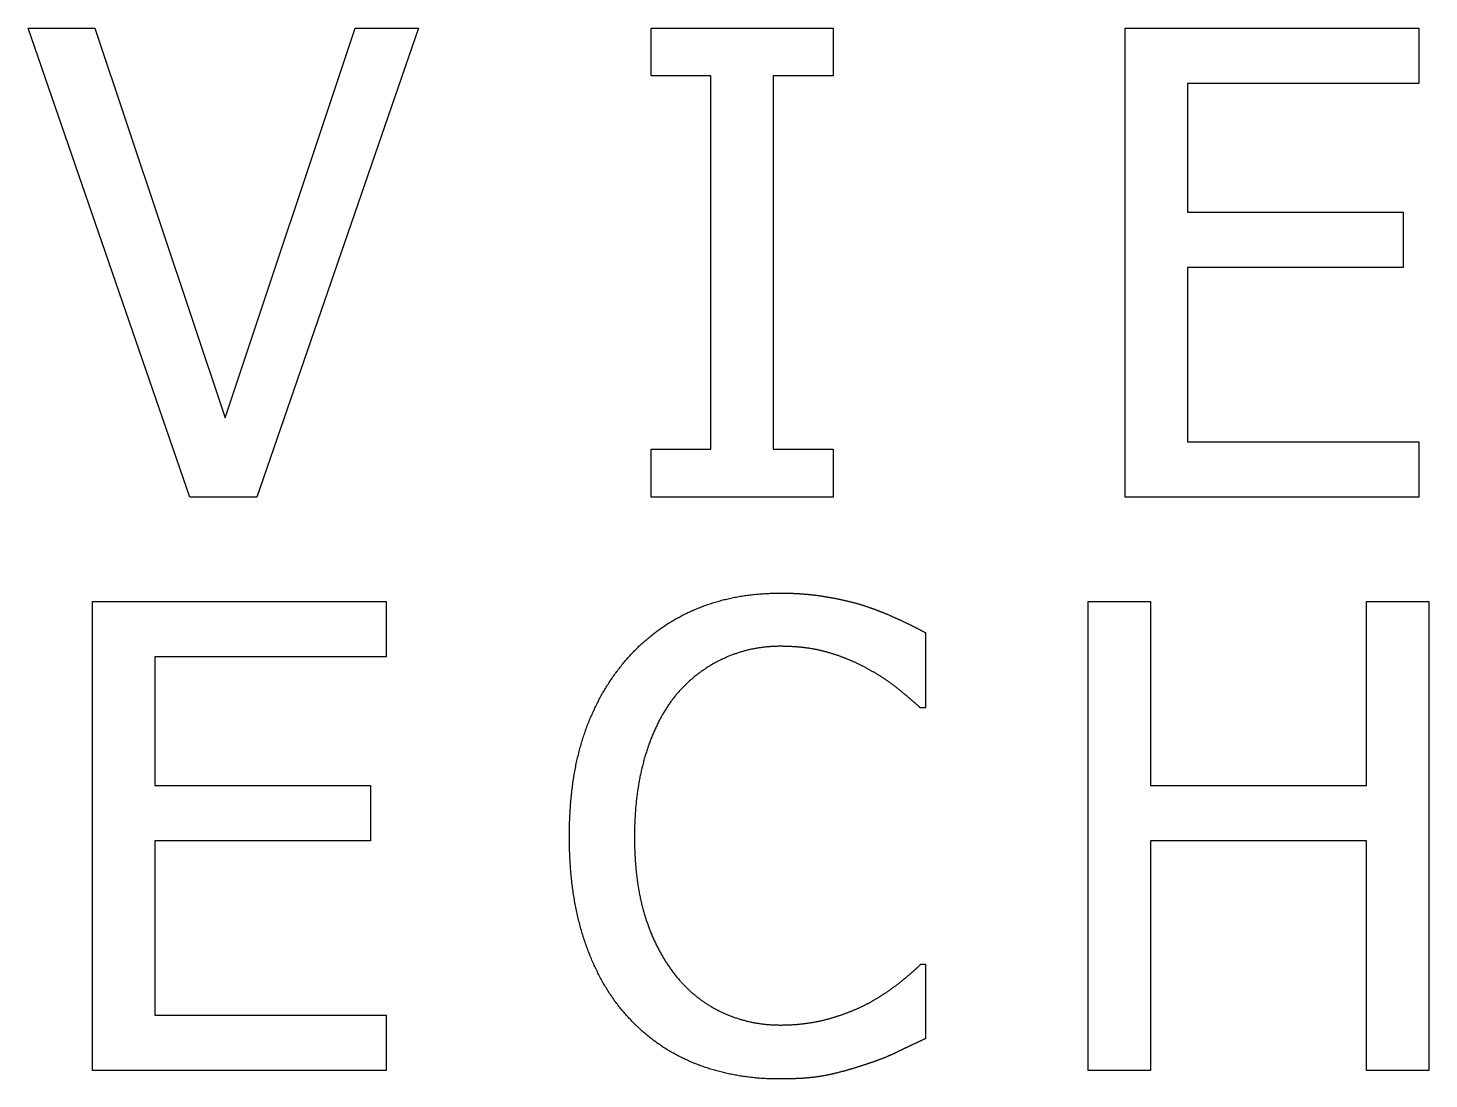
# Model space of a CAD drawing. Extents: x 63 to 563, y 268 to 768.
# Drawn here: x 333.1 to 422.7, y 447.4 to 514.6 of the extents above; entities that cross this region are included whole.
import ezdxf

# ---------------------------------------------------------------- set-up
doc = ezdxf.new("R2010")
doc.units = 0
doc.header["$LTSCALE"] = 2
doc.header["$MEASUREMENT"] = 0
doc.layers.get('0').update_dxf_attribs({"linetype": 'CONTINUOUS'})

msp = doc.modelspace()

# ---------------------------------------------------------------- linework, layer by layer
at = {"color": 1}
for points in [[(333.143, 514.586), (337.421, 514.586), (345.736, 489.667), (354.05, 514.586), (358.11, 514.586), (347.778, 484.586), (343.475, 484.586)], [(372.974, 487.649), (376.791, 487.649), (376.791, 511.522), (372.974, 511.522), (372.974, 514.586), (384.595, 514.586), (384.595, 511.522), (380.778, 511.522), (380.778, 487.649), (384.595, 487.649), (384.595, 484.586), (372.974, 484.586)], [(422.032, 484.586), (403.263, 484.586), (403.263, 514.586), (422.032, 514.586), (422.032, 511.036), (407.25, 511.036), (407.25, 502.819), (421.035, 502.819), (421.035, 499.269), (407.25, 499.269), (407.25, 488.135), (422.032, 488.135)], [(390.135, 471.158), (390.118, 471.173), (390.1, 471.189), (390.083, 471.205), (390.065, 471.221), (390.047, 471.237), (390.029, 471.253), (390.011, 471.269), (389.992, 471.286), (389.974, 471.302), (389.955, 471.319), (389.936, 471.335), (389.917, 471.352), (389.898, 471.369), (389.879, 471.386), (389.86, 471.403), (389.84, 471.42), (389.82, 471.437), (389.801, 471.454), (389.781, 471.472), (389.761, 471.489), (389.74, 471.507), (389.72, 471.524), (389.699, 471.542), (389.679, 471.56), (389.658, 471.578), (389.637, 471.596), (389.616, 471.614), (389.595, 471.633), (389.573, 471.651), (389.552, 471.669), (389.53, 471.688), (389.508, 471.706), (389.486, 471.725), (389.464, 471.744), (389.442, 471.763), (389.419, 471.782), (389.397, 471.801), (389.374, 471.82), (389.351, 471.84), (389.328, 471.859), (389.305, 471.879), (389.282, 471.898), (389.258, 471.918), (389.235, 471.938), (389.211, 471.958), (389.187, 471.978), (389.163, 471.998), (389.139, 472.018), (389.115, 472.038), (389.09, 472.059), (389.066, 472.079), (389.041, 472.1), (389.016, 472.12), (388.991, 472.141), (388.966, 472.162), (388.941, 472.183), (388.915, 472.204), (388.89, 472.225), (388.864, 472.246), (388.838, 472.268), (388.812, 472.289), (388.786, 472.31), (388.759, 472.332), (388.733, 472.353), (388.706, 472.375), (388.679, 472.396), (388.652, 472.417), (388.625, 472.439), (388.597, 472.46), (388.569, 472.481), (388.542, 472.503), (388.514, 472.524), (388.485, 472.545), (388.457, 472.567), (388.428, 472.588), (388.4, 472.609), (388.371, 472.63), (388.342, 472.652), (388.312, 472.673), (388.283, 472.694), (388.253, 472.715), (388.223, 472.737), (388.193, 472.758), (388.163, 472.779), (388.133, 472.8), (388.102, 472.821), (388.071, 472.842), (388.041, 472.863), (388.009, 472.884), (387.978, 472.906), (387.947, 472.927), (387.915, 472.948), (387.883, 472.969), (387.851, 472.99), (387.819, 473.011), (387.787, 473.032), (387.754, 473.053), (387.721, 473.074), (387.689, 473.095), (387.655, 473.116), (387.622, 473.137), (387.589, 473.158), (387.555, 473.179), (387.521, 473.2), (387.487, 473.22), (387.453, 473.241), (387.419, 473.262), (387.384, 473.283), (387.35, 473.304), (387.315, 473.325), (387.28, 473.346), (387.244, 473.367), (387.209, 473.387), (387.173, 473.408), (387.137, 473.429), (387.101, 473.45), (387.065, 473.47), (387.029, 473.491), (386.992, 473.512), (386.956, 473.533), (386.919, 473.553), (386.882, 473.574), (386.844, 473.595), (386.807, 473.615), (386.771, 473.635), (386.735, 473.655), (386.699, 473.675), (386.662, 473.694), (386.626, 473.714), (386.589, 473.733), (386.553, 473.752), (386.516, 473.771), (386.479, 473.79), (386.442, 473.809), (386.405, 473.828), (386.368, 473.846), (386.331, 473.865), (386.293, 473.883), (386.256, 473.901), (386.218, 473.919), (386.18, 473.937), (386.143, 473.955), (386.105, 473.973), (386.067, 473.991), (386.029, 474.008), (385.991, 474.026), (385.952, 474.043), (385.914, 474.06), (385.875, 474.077), (385.837, 474.094), (385.798, 474.111), (385.759, 474.128), (385.72, 474.145), (385.681, 474.161), (385.642, 474.178), (385.603, 474.194), (385.564, 474.21), (385.524, 474.226), (385.485, 474.242), (385.445, 474.258), (385.405, 474.274), (385.366, 474.289), (385.326, 474.305), (385.286, 474.32), (385.245, 474.335), (385.205, 474.351), (385.165, 474.366), (385.124, 474.381), (385.084, 474.395), (385.043, 474.41), (385.002, 474.425), (384.962, 474.439), (384.921, 474.453), (384.88, 474.468), (384.838, 474.482), (384.797, 474.496), (384.756, 474.51), (384.714, 474.523), (384.673, 474.537), (384.631, 474.551), (384.589, 474.564), (384.547, 474.577), (384.505, 474.591), (384.463, 474.604), (384.421, 474.617), (384.379, 474.63), (384.336, 474.642), (384.294, 474.655), (384.251, 474.667), (384.208, 474.68), (384.165, 474.692), (384.122, 474.704), (384.078, 474.715), (384.035, 474.727), (383.991, 474.738), (383.947, 474.749), (383.902, 474.76), (383.858, 474.77), (383.813, 474.781), (383.768, 474.791), (383.723, 474.801), (383.678, 474.811), (383.633, 474.821), (383.587, 474.83), (383.541, 474.839), (383.495, 474.848), (383.449, 474.857), (383.402, 474.866), (383.356, 474.874), (383.309, 474.883), (383.262, 474.891), (383.214, 474.899), (383.167, 474.906), (383.119, 474.914), (383.071, 474.921), (383.023, 474.928), (382.975, 474.935), (382.926, 474.941), (382.878, 474.948), (382.829, 474.954), (382.78, 474.96), (382.731, 474.966), (382.681, 474.972), (382.632, 474.977), (382.582, 474.983), (382.532, 474.988), (382.481, 474.993), (382.431, 474.997), (382.38, 475.002), (382.329, 475.006), (382.278, 475.01), (382.227, 475.014), (382.176, 475.018), (382.124, 475.021), (382.072, 475.024), (382.02, 475.027), (381.968, 475.03), (381.915, 475.033), (381.863, 475.035), (381.81, 475.038), (381.757, 475.04), (381.704, 475.042), (381.65, 475.043), (381.597, 475.045), (381.543, 475.046), (381.489, 475.047), (381.434, 475.048), (381.38, 475.049), (381.325, 475.049), (381.271, 475.05), (381.215, 475.05), (381.155, 475.05), (381.095, 475.049), (381.034, 475.048), (380.974, 475.047), (380.914, 475.045), (380.854, 475.043), (380.795, 475.04), (380.735, 475.037), (380.675, 475.034), (380.616, 475.03), (380.556, 475.026), (380.497, 475.022), (380.438, 475.017), (380.379, 475.011), (380.32, 475.006), (380.261, 475), (380.202, 474.993), (380.143, 474.986), (380.085, 474.979), (380.026, 474.971), (379.968, 474.963), (379.909, 474.955), (379.851, 474.946), (379.793, 474.937), (379.735, 474.927), (379.677, 474.917), (379.62, 474.907), (379.562, 474.896), (379.504, 474.885), (379.447, 474.873), (379.39, 474.862), (379.332, 474.849), (379.275, 474.836), (379.218, 474.823), (379.161, 474.81), (379.104, 474.796), (379.047, 474.782), (378.991, 474.767), (378.934, 474.752), (378.878, 474.736), (378.822, 474.72), (378.765, 474.704), (378.709, 474.688), (378.653, 474.67), (378.597, 474.653), (378.541, 474.635), (378.486, 474.617), (378.43, 474.598), (378.374, 474.579), (378.319, 474.56), (378.264, 474.54), (378.209, 474.52), (378.153, 474.499), (378.098, 474.478), (378.044, 474.457), (377.989, 474.435), (377.934, 474.413), (377.879, 474.391), (377.825, 474.368), (377.771, 474.344), (377.716, 474.321), (377.662, 474.297), (377.608, 474.272), (377.554, 474.247), (377.5, 474.222), (377.447, 474.196), (377.393, 474.17), (377.34, 474.144), (377.287, 474.117), (377.235, 474.09), (377.182, 474.063), (377.13, 474.035), (377.078, 474.007), (377.026, 473.979), (376.974, 473.95), (376.923, 473.921), (376.871, 473.891), (376.82, 473.861), (376.77, 473.831), (376.719, 473.801), (376.669, 473.77), (376.618, 473.738), (376.568, 473.707), (376.519, 473.675), (376.469, 473.642), (376.42, 473.61), (376.371, 473.577), (376.322, 473.543), (376.273, 473.509), (376.225, 473.475), (376.176, 473.441), (376.128, 473.406), (376.08, 473.371), (376.033, 473.335), (375.985, 473.299), (375.938, 473.263), (375.891, 473.226), (375.844, 473.189), (375.798, 473.152), (375.751, 473.114), (375.705, 473.076), (375.659, 473.038), (375.613, 472.999), (375.568, 472.96), (375.522, 472.921), (375.477, 472.881), (375.432, 472.841), (375.388, 472.8), (375.343, 472.759), (375.299, 472.718), (375.255, 472.676), (375.211, 472.634), (375.167, 472.592), (375.124, 472.549), (375.081, 472.506), (375.038, 472.463), (374.995, 472.419), (374.952, 472.375), (374.91, 472.331), (374.868, 472.286), (374.826, 472.241), (374.784, 472.195), (374.743, 472.149), (374.701, 472.103), (374.66, 472.057), (374.619, 472.01), (374.579, 471.962), (374.539, 471.914), (374.499, 471.865), (374.46, 471.816), (374.421, 471.766), (374.383, 471.716), (374.345, 471.666), (374.307, 471.615), (374.269, 471.564), (374.231, 471.512), (374.194, 471.46), (374.157, 471.408), (374.121, 471.355), (374.084, 471.302), (374.048, 471.249), (374.012, 471.195), (373.977, 471.14), (373.942, 471.086), (373.907, 471.031), (373.872, 470.975), (373.838, 470.919), (373.804, 470.863), (373.77, 470.806), (373.736, 470.749), (373.703, 470.692), (373.67, 470.634), (373.637, 470.576), (373.605, 470.517), (373.572, 470.458), (373.54, 470.399), (373.509, 470.339), (373.477, 470.279), (373.446, 470.218), (373.416, 470.157), (373.385, 470.096), (373.355, 470.034), (373.325, 469.972), (373.295, 469.909), (373.266, 469.846), (373.237, 469.783), (373.208, 469.719), (373.179, 469.655), (373.151, 469.591), (373.123, 469.526), (373.095, 469.46), (373.068, 469.395), (373.04, 469.329), (373.013, 469.262), (372.987, 469.195), (372.96, 469.128), (372.934, 469.06), (372.909, 468.992), (372.883, 468.924), (372.858, 468.855), (372.833, 468.786), (372.808, 468.716), (372.784, 468.646), (372.76, 468.576), (372.736, 468.505), (372.712, 468.434), (372.689, 468.363), (372.666, 468.291), (372.643, 468.218), (372.62, 468.145), (372.598, 468.072), (372.576, 467.999), (372.555, 467.925), (372.534, 467.851), (372.513, 467.777), (372.492, 467.703), (372.472, 467.628), (372.453, 467.553), (372.433, 467.477), (372.414, 467.402), (372.395, 467.326), (372.377, 467.249), (372.359, 467.173), (372.341, 467.096), (372.324, 467.019), (372.307, 466.942), (372.291, 466.864), (372.274, 466.786), (372.258, 466.708), (372.243, 466.629), (372.228, 466.55), (372.213, 466.471), (372.198, 466.392), (372.184, 466.312), (372.17, 466.232), (372.157, 466.152), (372.144, 466.072), (372.131, 465.991), (372.118, 465.91), (372.106, 465.828), (372.095, 465.747), (372.083, 465.665), (372.072, 465.583), (372.062, 465.5), (372.051, 465.418), (372.041, 465.334), (372.032, 465.251), (372.023, 465.168), (372.014, 465.084), (372.005, 464.999), (371.997, 464.915), (371.989, 464.83), (371.981, 464.745), (371.974, 464.66), (371.967, 464.574), (371.961, 464.488), (371.955, 464.402), (371.949, 464.316), (371.944, 464.229), (371.939, 464.142), (371.934, 464.055), (371.929, 463.967), (371.925, 463.879), (371.922, 463.791), (371.918, 463.703), (371.915, 463.614), (371.913, 463.525), (371.911, 463.436), (371.909, 463.346), (371.907, 463.256), (371.906, 463.166), (371.905, 463.076), (371.904, 462.985), (371.904, 462.894), (371.904, 462.797), (371.905, 462.701), (371.906, 462.604), (371.907, 462.509), (371.909, 462.413), (371.911, 462.318), (371.913, 462.224), (371.916, 462.13), (371.919, 462.036), (371.923, 461.943), (371.927, 461.85), (371.931, 461.758), (371.935, 461.666), (371.94, 461.575), (371.946, 461.484), (371.951, 461.393), (371.957, 461.303), (371.964, 461.213), (371.971, 461.124), (371.978, 461.035), (371.985, 460.946), (371.993, 460.858), (372.002, 460.771), (372.01, 460.684), (372.019, 460.597), (372.029, 460.511), (372.038, 460.425), (372.048, 460.339), (372.059, 460.254), (372.07, 460.17), (372.081, 460.085), (372.093, 460.002), (372.105, 459.918), (372.117, 459.835), (372.13, 459.753), (372.143, 459.671), (372.156, 459.589), (372.17, 459.508), (372.184, 459.427), (372.199, 459.347), (372.213, 459.267), (372.229, 459.188), (372.244, 459.108), (372.26, 459.03), (372.277, 458.952), (372.293, 458.874), (372.311, 458.797), (372.328, 458.72), (372.346, 458.643), (372.364, 458.567), (372.383, 458.491), (372.402, 458.416), (372.421, 458.341), (372.441, 458.267), (372.461, 458.193), (372.481, 458.12), (372.502, 458.047), (372.523, 457.974), (372.544, 457.902), (372.566, 457.83), (372.589, 457.759), (372.611, 457.688), (372.634, 457.617), (372.658, 457.547), (372.681, 457.478), (372.705, 457.408), (372.729, 457.339), (372.754, 457.27), (372.778, 457.202), (372.803, 457.134), (372.829, 457.066), (372.854, 456.999), (372.88, 456.932), (372.906, 456.866), (372.932, 456.799), (372.959, 456.733), (372.986, 456.668), (373.013, 456.602), (373.04, 456.538), (373.068, 456.473), (373.096, 456.409), (373.124, 456.345), (373.153, 456.281), (373.182, 456.218), (373.211, 456.155), (373.24, 456.093), (373.27, 456.031), (373.299, 455.969), (373.33, 455.907), (373.36, 455.846), (373.391, 455.785), (373.422, 455.725), (373.453, 455.665), (373.484, 455.605), (373.516, 455.546), (373.548, 455.487), (373.58, 455.428), (373.613, 455.37), (373.646, 455.312), (373.679, 455.254), (373.712, 455.197), (373.746, 455.14), (373.78, 455.083), (373.814, 455.027), (373.849, 454.971), (373.883, 454.915), (373.918, 454.86), (373.954, 454.805), (373.989, 454.75), (374.025, 454.696), (374.061, 454.642), (374.098, 454.588), (374.134, 454.535), (374.171, 454.482), (374.208, 454.43), (374.246, 454.378), (374.284, 454.326), (374.322, 454.274), (374.36, 454.223), (374.398, 454.172), (374.437, 454.122), (374.476, 454.072), (374.516, 454.022), (374.555, 453.972), (374.595, 453.923), (374.635, 453.875), (374.676, 453.826), (374.716, 453.78), (374.756, 453.733), (374.796, 453.688), (374.837, 453.642), (374.878, 453.597), (374.918, 453.552), (374.96, 453.508), (375.001, 453.464), (375.043, 453.42), (375.085, 453.377), (375.127, 453.334), (375.169, 453.292), (375.211, 453.25), (375.254, 453.208), (375.297, 453.166), (375.34, 453.125), (375.383, 453.084), (375.427, 453.044), (375.47, 453.004), (375.514, 452.964), (375.558, 452.925), (375.603, 452.886), (375.647, 452.848), (375.692, 452.809), (375.737, 452.772), (375.782, 452.734), (375.828, 452.697), (375.873, 452.66), (375.919, 452.624), (375.965, 452.588), (376.011, 452.552), (376.058, 452.517), (376.105, 452.482), (376.152, 452.447), (376.199, 452.413), (376.246, 452.379), (376.293, 452.346), (376.341, 452.312), (376.389, 452.28), (376.437, 452.247), (376.486, 452.215), (376.534, 452.183), (376.583, 452.152), (376.632, 452.121), (376.681, 452.091), (376.731, 452.06), (376.78, 452.03), (376.83, 452.001), (376.88, 451.972), (376.93, 451.943), (376.981, 451.915), (377.032, 451.886), (377.082, 451.859), (377.134, 451.831), (377.185, 451.804), (377.236, 451.778), (377.288, 451.751), (377.34, 451.726), (377.392, 451.7), (377.445, 451.675), (377.497, 451.65), (377.55, 451.626), (377.603, 451.601), (377.656, 451.578), (377.71, 451.554), (377.763, 451.531), (377.816, 451.509), (377.87, 451.487), (377.924, 451.465), (377.978, 451.443), (378.032, 451.422), (378.086, 451.401), (378.14, 451.381), (378.194, 451.361), (378.248, 451.341), (378.303, 451.322), (378.357, 451.303), (378.412, 451.285), (378.467, 451.267), (378.522, 451.249), (378.577, 451.231), (378.632, 451.214), (378.687, 451.198), (378.742, 451.181), (378.797, 451.166), (378.853, 451.15), (378.908, 451.135), (378.964, 451.12), (379.02, 451.106), (379.076, 451.092), (379.132, 451.078), (379.188, 451.065), (379.244, 451.052), (379.3, 451.039), (379.357, 451.027), (379.413, 451.016), (379.47, 451.004), (379.527, 450.993), (379.583, 450.982), (379.64, 450.972), (379.697, 450.962), (379.754, 450.953), (379.812, 450.944), (379.869, 450.935), (379.926, 450.926), (379.984, 450.918), (380.041, 450.911), (380.099, 450.903), (380.157, 450.896), (380.215, 450.89), (380.273, 450.884), (380.331, 450.878), (380.389, 450.873), (380.448, 450.867), (380.506, 450.863), (380.565, 450.859), (380.623, 450.855), (380.682, 450.851), (380.741, 450.848), (380.8, 450.845), (380.859, 450.843), (380.918, 450.841), (380.977, 450.839), (381.037, 450.838), (381.096, 450.837), (381.156, 450.836), (381.215, 450.836), (381.27, 450.836), (381.324, 450.836), (381.378, 450.837), (381.432, 450.838), (381.486, 450.839), (381.539, 450.84), (381.593, 450.841), (381.646, 450.843), (381.7, 450.844), (381.753, 450.846), (381.806, 450.849), (381.859, 450.851), (381.912, 450.854), (381.964, 450.857), (382.017, 450.86), (382.069, 450.863), (382.121, 450.866), (382.174, 450.87), (382.226, 450.874), (382.277, 450.878), (382.329, 450.882), (382.381, 450.887), (382.432, 450.892), (382.484, 450.897), (382.535, 450.902), (382.586, 450.907), (382.637, 450.913), (382.688, 450.919), (382.739, 450.925), (382.789, 450.931), (382.84, 450.937), (382.89, 450.944), (382.941, 450.951), (382.991, 450.958), (383.041, 450.965), (383.091, 450.973), (383.14, 450.98), (383.19, 450.988), (383.239, 450.996), (383.289, 451.005), (383.338, 451.013), (383.387, 451.022), (383.436, 451.031), (383.485, 451.04), (383.534, 451.05), (383.582, 451.059), (383.631, 451.069), (383.679, 451.079), (383.727, 451.089), (383.775, 451.1), (383.823, 451.11), (383.871, 451.121), (383.919, 451.132), (383.967, 451.144), (384.014, 451.155), (384.061, 451.167), (384.109, 451.179), (384.156, 451.191), (384.203, 451.203), (384.249, 451.216), (384.296, 451.228), (384.343, 451.241), (384.389, 451.255), (384.436, 451.268), (384.482, 451.282), (384.528, 451.295), (384.574, 451.309), (384.619, 451.323), (384.665, 451.337), (384.71, 451.351), (384.755, 451.365), (384.8, 451.379), (384.845, 451.393), (384.89, 451.408), (384.934, 451.422), (384.979, 451.437), (385.023, 451.452), (385.067, 451.466), (385.111, 451.481), (385.155, 451.496), (385.198, 451.512), (385.242, 451.527), (385.285, 451.542), (385.328, 451.558), (385.371, 451.573), (385.414, 451.589), (385.456, 451.605), (385.499, 451.62), (385.541, 451.636), (385.583, 451.652), (385.625, 451.669), (385.667, 451.685), (385.708, 451.701), (385.75, 451.718), (385.791, 451.734), (385.832, 451.751), (385.873, 451.768), (385.914, 451.785), (385.954, 451.802), (385.995, 451.819), (386.035, 451.836), (386.075, 451.853), (386.115, 451.871), (386.155, 451.888), (386.195, 451.906), (386.234, 451.923), (386.274, 451.941), (386.313, 451.959), (386.352, 451.977), (386.391, 451.995), (386.429, 452.013), (386.468, 452.032), (386.506, 452.05), (386.544, 452.069), (386.582, 452.087), (386.62, 452.106), (386.658, 452.125), (386.695, 452.144), (386.733, 452.163), (386.77, 452.182), (386.807, 452.201), (386.844, 452.221), (386.881, 452.24), (386.917, 452.26), (386.954, 452.279), (386.99, 452.299), (387.026, 452.319), (387.06, 452.339), (387.095, 452.359), (387.129, 452.379), (387.163, 452.399), (387.196, 452.419), (387.23, 452.439), (387.264, 452.459), (387.297, 452.479), (387.33, 452.499), (387.363, 452.519), (387.396, 452.539), (387.429, 452.559), (387.462, 452.579), (387.495, 452.599), (387.527, 452.619), (387.559, 452.639), (387.592, 452.659), (387.624, 452.679), (387.656, 452.699), (387.687, 452.719), (387.719, 452.74), (387.75, 452.76), (387.782, 452.78), (387.813, 452.8), (387.844, 452.82), (387.875, 452.841), (387.906, 452.861), (387.936, 452.881), (387.967, 452.901), (387.997, 452.922), (388.027, 452.942), (388.057, 452.962), (388.087, 452.982), (388.117, 453.003), (388.147, 453.023), (388.176, 453.043), (388.206, 453.064), (388.235, 453.084), (388.264, 453.104), (388.293, 453.125), (388.322, 453.145), (388.351, 453.166), (388.379, 453.186), (388.408, 453.207), (388.436, 453.227), (388.464, 453.247), (388.492, 453.268), (388.52, 453.288), (388.548, 453.309), (388.575, 453.329), (388.603, 453.35), (388.63, 453.37), (388.657, 453.391), (388.684, 453.412), (388.711, 453.432), (388.738, 453.453), (388.765, 453.473), (388.791, 453.494), (388.817, 453.514), (388.844, 453.535), (388.87, 453.556), (388.896, 453.576), (388.921, 453.597), (388.947, 453.618), (388.973, 453.638), (388.998, 453.659), (389.023, 453.679), (389.048, 453.699), (389.073, 453.72), (389.097, 453.74), (389.122, 453.76), (389.146, 453.78), (389.17, 453.799), (389.194, 453.819), (389.218, 453.839), (389.241, 453.858), (389.265, 453.878), (389.288, 453.897), (389.311, 453.916), (389.334, 453.935), (389.356, 453.954), (389.379, 453.973), (389.401, 453.992), (389.423, 454.011), (389.445, 454.03), (389.467, 454.048), (389.489, 454.067), (389.51, 454.085), (389.532, 454.103), (389.553, 454.121), (389.574, 454.139), (389.594, 454.157), (389.615, 454.175), (389.635, 454.193), (389.656, 454.211), (389.676, 454.228), (389.695, 454.246), (389.715, 454.263), (389.735, 454.281), (389.754, 454.298), (389.773, 454.315), (389.792, 454.332), (389.811, 454.349), (389.83, 454.366), (389.848, 454.382), (389.867, 454.399), (389.885, 454.415), (389.903, 454.432), (389.92, 454.448), (389.938, 454.464), (389.955, 454.481), (389.973, 454.497), (389.99, 454.513), (390.007, 454.528), (390.023, 454.544), (390.04, 454.56), (390.056, 454.575), (390.073, 454.591), (390.089, 454.606), (390.105, 454.621), (390.12, 454.637), (390.136, 454.652), (390.151, 454.667), (390.166, 454.682), (390.181, 454.696), (390.196, 454.711), (390.211, 454.726), (390.502, 454.726), (390.502, 449.961), (390.471, 449.946), (390.44, 449.932), (390.408, 449.917), (390.377, 449.903), (390.346, 449.888), (390.315, 449.874), (390.284, 449.859), (390.253, 449.845), (390.222, 449.83), (390.191, 449.816), (390.161, 449.802), (390.13, 449.787), (390.099, 449.773), (390.069, 449.759), (390.038, 449.744), (390.008, 449.73), (389.977, 449.716), (389.947, 449.702), (389.917, 449.688), (389.887, 449.673), (389.856, 449.659), (389.826, 449.645), (389.796, 449.631), (389.766, 449.617), (389.736, 449.603), (389.706, 449.589), (389.677, 449.574), (389.647, 449.56), (389.617, 449.546), (389.588, 449.532), (389.558, 449.518), (389.529, 449.504), (389.499, 449.49), (389.47, 449.476), (389.441, 449.463), (389.411, 449.449), (389.382, 449.435), (389.353, 449.421), (389.324, 449.407), (389.295, 449.393), (389.266, 449.379), (389.237, 449.366), (389.208, 449.352), (389.179, 449.338), (389.151, 449.324), (389.122, 449.311), (389.093, 449.297), (389.065, 449.283), (389.036, 449.27), (389.008, 449.256), (388.98, 449.242), (388.951, 449.229), (388.923, 449.215), (388.895, 449.201), (388.867, 449.188), (388.839, 449.174), (388.811, 449.161), (388.783, 449.147), (388.755, 449.134), (388.727, 449.12), (388.7, 449.107), (388.672, 449.093), (388.644, 449.08), (388.617, 449.067), (388.589, 449.053), (388.561, 449.04), (388.533, 449.027), (388.505, 449.013), (388.476, 449), (388.447, 448.987), (388.419, 448.973), (388.39, 448.96), (388.36, 448.947), (388.331, 448.934), (388.301, 448.92), (388.272, 448.907), (388.242, 448.894), (388.212, 448.881), (388.181, 448.868), (388.151, 448.855), (388.12, 448.842), (388.089, 448.829), (388.058, 448.815), (388.027, 448.802), (387.996, 448.789), (387.964, 448.776), (387.933, 448.763), (387.901, 448.75), (387.869, 448.738), (387.836, 448.725), (387.804, 448.712), (387.771, 448.699), (387.739, 448.686), (387.706, 448.673), (387.672, 448.66), (387.639, 448.647), (387.605, 448.635), (387.572, 448.622), (387.538, 448.609), (387.504, 448.596), (387.47, 448.584), (387.435, 448.571), (387.4, 448.558), (387.366, 448.545), (387.331, 448.533), (387.296, 448.52), (387.26, 448.508), (387.225, 448.495), (387.189, 448.482), (387.153, 448.47), (387.117, 448.457), (387.081, 448.445), (387.044, 448.432), (387.008, 448.42), (386.971, 448.407), (386.934, 448.395), (386.897, 448.382), (386.859, 448.37), (386.822, 448.357), (386.784, 448.345), (386.746, 448.333), (386.708, 448.32), (386.67, 448.308), (386.632, 448.296), (386.593, 448.283), (386.554, 448.271), (386.515, 448.259), (386.474, 448.245), (386.433, 448.232), (386.392, 448.218), (386.351, 448.205), (386.31, 448.191), (386.269, 448.178), (386.228, 448.165), (386.188, 448.152), (386.147, 448.139), (386.107, 448.126), (386.066, 448.114), (386.026, 448.101), (385.986, 448.089), (385.946, 448.077), (385.906, 448.064), (385.866, 448.052), (385.826, 448.04), (385.787, 448.028), (385.747, 448.017), (385.708, 448.005), (385.668, 447.993), (385.629, 447.982), (385.59, 447.971), (385.551, 447.959), (385.512, 447.948), (385.473, 447.937), (385.434, 447.926), (385.395, 447.916), (385.357, 447.905), (385.318, 447.894), (385.28, 447.884), (385.242, 447.873), (385.203, 447.863), (385.165, 447.853), (385.127, 447.843), (385.089, 447.833), (385.051, 447.823), (385.014, 447.814), (384.976, 447.804), (384.939, 447.794), (384.901, 447.785), (384.864, 447.776), (384.827, 447.767), (384.789, 447.758), (384.752, 447.749), (384.715, 447.74), (384.679, 447.731), (384.642, 447.722), (384.605, 447.714), (384.569, 447.705), (384.532, 447.697), (384.496, 447.689), (384.459, 447.681), (384.423, 447.673), (384.387, 447.665), (384.351, 447.657), (384.315, 447.65), (384.279, 447.642), (384.244, 447.635), (384.208, 447.627), (384.173, 447.62), (384.137, 447.613), (384.102, 447.606), (384.067, 447.599), (384.031, 447.592), (383.995, 447.586), (383.959, 447.579), (383.922, 447.573), (383.885, 447.566), (383.848, 447.56), (383.811, 447.554), (383.773, 447.548), (383.734, 447.542), (383.696, 447.536), (383.657, 447.53), (383.618, 447.525), (383.578, 447.519), (383.538, 447.514), (383.498, 447.509), (383.457, 447.504), (383.416, 447.499), (383.375, 447.494), (383.333, 447.489), (383.291, 447.484), (383.249, 447.479), (383.206, 447.475), (383.163, 447.471), (383.12, 447.466), (383.076, 447.462), (383.032, 447.458), (382.988, 447.454), (382.943, 447.45), (382.898, 447.446), (382.853, 447.443), (382.807, 447.439), (382.761, 447.436), (382.715, 447.433), (382.668, 447.429), (382.621, 447.426), (382.574, 447.423), (382.526, 447.42), (382.478, 447.418), (382.43, 447.415), (382.381, 447.412), (382.332, 447.41), (382.282, 447.408), (382.233, 447.405), (382.183, 447.403), (382.132, 447.401), (382.081, 447.399), (382.03, 447.398), (381.979, 447.396), (381.927, 447.394), (381.875, 447.393), (381.823, 447.392), (381.77, 447.39), (381.717, 447.389), (381.663, 447.388), (381.609, 447.387), (381.555, 447.386), (381.501, 447.386), (381.446, 447.385), (381.391, 447.385), (381.335, 447.384), (381.28, 447.384), (381.223, 447.384), (381.167, 447.384), (381.075, 447.384), (380.984, 447.385), (380.892, 447.386), (380.801, 447.388), (380.71, 447.39), (380.62, 447.392), (380.529, 447.396), (380.439, 447.399), (380.349, 447.403), (380.259, 447.408), (380.17, 447.413), (380.08, 447.419), (379.991, 447.425), (379.902, 447.432), (379.814, 447.439), (379.725, 447.446), (379.637, 447.454), (379.549, 447.463), (379.461, 447.472), (379.374, 447.481), (379.286, 447.491), (379.199, 447.502), (379.113, 447.513), (379.026, 447.524), (378.939, 447.536), (378.853, 447.549), (378.767, 447.562), (378.682, 447.575), (378.596, 447.589), (378.511, 447.603), (378.426, 447.618), (378.341, 447.634), (378.256, 447.65), (378.172, 447.666), (378.088, 447.683), (378.004, 447.7), (377.92, 447.718), (377.836, 447.736), (377.753, 447.755), (377.67, 447.774), (377.587, 447.794), (377.504, 447.814), (377.422, 447.835), (377.34, 447.856), (377.258, 447.878), (377.176, 447.9), (377.095, 447.923), (377.013, 447.946), (376.932, 447.97), (376.851, 447.994), (376.771, 448.019), (376.69, 448.044), (376.61, 448.07), (376.53, 448.096), (376.451, 448.122), (376.371, 448.149), (376.292, 448.177), (376.213, 448.205), (376.134, 448.234), (376.055, 448.263), (375.977, 448.292), (375.899, 448.322), (375.821, 448.353), (375.743, 448.384), (375.666, 448.415), (375.589, 448.447), (375.512, 448.48), (375.436, 448.513), (375.36, 448.546), (375.284, 448.58), (375.208, 448.615), (375.133, 448.65), (375.059, 448.685), (374.984, 448.721), (374.91, 448.757), (374.836, 448.794), (374.763, 448.831), (374.69, 448.869), (374.617, 448.908), (374.545, 448.946), (374.473, 448.986), (374.401, 449.026), (374.329, 449.066), (374.258, 449.107), (374.188, 449.148), (374.117, 449.19), (374.047, 449.232), (373.977, 449.275), (373.908, 449.318), (373.839, 449.362), (373.77, 449.406), (373.702, 449.45), (373.634, 449.496), (373.566, 449.541), (373.498, 449.587), (373.431, 449.634), (373.364, 449.681), (373.298, 449.729), (373.232, 449.777), (373.166, 449.826), (373.101, 449.875), (373.036, 449.924), (372.971, 449.974), (372.906, 450.025), (372.842, 450.076), (372.778, 450.127), (372.715, 450.179), (372.652, 450.232), (372.589, 450.285), (372.527, 450.338), (372.464, 450.392), (372.403, 450.447), (372.341, 450.502), (372.28, 450.557), (372.219, 450.613), (372.159, 450.669), (372.099, 450.726), (372.039, 450.784), (371.979, 450.842), (371.92, 450.9), (371.861, 450.959), (371.803, 451.018), (371.745, 451.078), (371.687, 451.138), (371.629, 451.199), (371.572, 451.26), (371.515, 451.322), (371.459, 451.384), (371.403, 451.446), (371.347, 451.508), (371.292, 451.571), (371.237, 451.634), (371.183, 451.698), (371.129, 451.763), (371.075, 451.828), (371.022, 451.893), (370.969, 451.959), (370.916, 452.025), (370.864, 452.092), (370.813, 452.159), (370.762, 452.227), (370.711, 452.295), (370.66, 452.364), (370.61, 452.433), (370.561, 452.503), (370.512, 452.573), (370.463, 452.644), (370.414, 452.715), (370.367, 452.786), (370.319, 452.859), (370.272, 452.931), (370.225, 453.004), (370.179, 453.078), (370.133, 453.152), (370.087, 453.226), (370.042, 453.301), (369.997, 453.377), (369.953, 453.453), (369.909, 453.529), (369.865, 453.606), (369.822, 453.684), (369.78, 453.762), (369.737, 453.84), (369.695, 453.919), (369.654, 453.998), (369.613, 454.078), (369.572, 454.158), (369.532, 454.239), (369.492, 454.32), (369.452, 454.402), (369.413, 454.484), (369.375, 454.567), (369.336, 454.65), (369.298, 454.734), (369.261, 454.818), (369.224, 454.903), (369.187, 454.988), (369.151, 455.073), (369.115, 455.16), (369.08, 455.246), (369.045, 455.333), (369.01, 455.421), (368.976, 455.509), (368.942, 455.597), (368.908, 455.686), (368.875, 455.776), (368.843, 455.866), (368.81, 455.956), (368.779, 456.047), (368.747, 456.138), (368.716, 456.23), (368.686, 456.323), (368.656, 456.415), (368.626, 456.509), (368.597, 456.602), (368.569, 456.696), (368.54, 456.791), (368.513, 456.886), (368.486, 456.981), (368.459, 457.077), (368.433, 457.173), (368.407, 457.27), (368.382, 457.367), (368.358, 457.464), (368.333, 457.562), (368.31, 457.661), (368.286, 457.76), (368.264, 457.859), (368.242, 457.958), (368.22, 458.059), (368.199, 458.159), (368.178, 458.26), (368.158, 458.362), (368.138, 458.464), (368.118, 458.566), (368.1, 458.669), (368.081, 458.772), (368.064, 458.875), (368.046, 458.979), (368.029, 459.084), (368.013, 459.189), (367.997, 459.294), (367.982, 459.4), (367.967, 459.506), (367.952, 459.613), (367.939, 459.72), (367.925, 459.827), (367.912, 459.935), (367.9, 460.044), (367.888, 460.152), (367.876, 460.262), (367.865, 460.371), (367.855, 460.481), (367.845, 460.592), (367.835, 460.703), (367.826, 460.814), (367.818, 460.926), (367.81, 461.039), (367.802, 461.151), (367.795, 461.264), (367.788, 461.378), (367.782, 461.492), (367.777, 461.607), (367.772, 461.721), (367.767, 461.837), (367.763, 461.953), (367.759, 462.069), (367.756, 462.185), (367.753, 462.302), (367.751, 462.42), (367.749, 462.538), (367.748, 462.656), (367.747, 462.775), (367.747, 462.894), (367.747, 463.013), (367.748, 463.131), (367.749, 463.248), (367.751, 463.365), (367.753, 463.482), (367.756, 463.598), (367.759, 463.713), (367.762, 463.828), (367.766, 463.943), (367.771, 464.057), (367.776, 464.171), (367.781, 464.284), (367.787, 464.396), (367.794, 464.509), (367.801, 464.62), (367.808, 464.731), (367.816, 464.842), (367.824, 464.952), (367.833, 465.062), (367.842, 465.171), (367.852, 465.28), (367.862, 465.389), (367.873, 465.496), (367.884, 465.604), (367.896, 465.711), (367.908, 465.817), (367.921, 465.923), (367.934, 466.028), (367.947, 466.133), (367.961, 466.238), (367.976, 466.342), (367.991, 466.445), (368.006, 466.548), (368.022, 466.651), (368.039, 466.753), (368.056, 466.854), (368.073, 466.955), (368.091, 467.056), (368.109, 467.156), (368.128, 467.256), (368.147, 467.355), (368.167, 467.454), (368.187, 467.552), (368.208, 467.649), (368.229, 467.747), (368.251, 467.843), (368.273, 467.94), (368.296, 468.035), (368.319, 468.131), (368.342, 468.226), (368.367, 468.32), (368.391, 468.414), (368.416, 468.507), (368.442, 468.6), (368.468, 468.692), (368.494, 468.784), (368.521, 468.876), (368.548, 468.967), (368.576, 469.057), (368.604, 469.147), (368.633, 469.237), (368.663, 469.326), (368.692, 469.414), (368.723, 469.502), (368.753, 469.59), (368.784, 469.677), (368.816, 469.764), (368.848, 469.851), (368.88, 469.937), (368.913, 470.023), (368.946, 470.108), (368.98, 470.194), (369.014, 470.278), (369.049, 470.363), (369.084, 470.447), (369.119, 470.531), (369.155, 470.614), (369.191, 470.697), (369.228, 470.78), (369.265, 470.862), (369.302, 470.944), (369.34, 471.025), (369.379, 471.107), (369.417, 471.187), (369.457, 471.268), (369.496, 471.348), (369.536, 471.428), (369.577, 471.507), (369.618, 471.586), (369.659, 471.665), (369.701, 471.743), (369.743, 471.821), (369.786, 471.899), (369.829, 471.976), (369.872, 472.053), (369.916, 472.129), (369.961, 472.205), (370.006, 472.281), (370.051, 472.356), (370.096, 472.431), (370.143, 472.506), (370.189, 472.58), (370.236, 472.654), (370.283, 472.728), (370.331, 472.801), (370.379, 472.874), (370.428, 472.946), (370.477, 473.019), (370.527, 473.09), (370.577, 473.162), (370.627, 473.233), (370.678, 473.304), (370.729, 473.374), (370.781, 473.444), (370.833, 473.513), (370.885, 473.583), (370.938, 473.652), (370.992, 473.72), (371.045, 473.788), (371.1, 473.856), (371.154, 473.923), (371.209, 473.991), (371.265, 474.057), (371.321, 474.124), (371.377, 474.19), (371.434, 474.255), (371.491, 474.32), (371.548, 474.384), (371.605, 474.447), (371.662, 474.509), (371.72, 474.571), (371.778, 474.632), (371.837, 474.693), (371.896, 474.754), (371.955, 474.814), (372.014, 474.873), (372.074, 474.932), (372.134, 474.991), (372.194, 475.049), (372.255, 475.106), (372.316, 475.164), (372.378, 475.22), (372.439, 475.276), (372.501, 475.332), (372.564, 475.387), (372.626, 475.442), (372.689, 475.496), (372.753, 475.55), (372.816, 475.603), (372.88, 475.656), (372.945, 475.709), (373.009, 475.76), (373.074, 475.812), (373.14, 475.863), (373.205, 475.913), (373.271, 475.963), (373.337, 476.013), (373.404, 476.062), (373.471, 476.11), (373.538, 476.158), (373.606, 476.206), (373.674, 476.253), (373.742, 476.3), (373.81, 476.346), (373.879, 476.392), (373.948, 476.437), (374.018, 476.482), (374.088, 476.526), (374.158, 476.57), (374.228, 476.613), (374.299, 476.656), (374.37, 476.698), (374.442, 476.74), (374.514, 476.781), (374.586, 476.822), (374.658, 476.863), (374.731, 476.903), (374.804, 476.942), (374.878, 476.981), (374.951, 477.02), (375.025, 477.058), (375.1, 477.096), (375.175, 477.133), (375.25, 477.169), (375.325, 477.205), (375.401, 477.241), (375.477, 477.276), (375.553, 477.311), (375.63, 477.345), (375.707, 477.379), (375.784, 477.412), (375.862, 477.445), (375.94, 477.477), (376.018, 477.509), (376.096, 477.54), (376.175, 477.571), (376.254, 477.601), (376.334, 477.631), (376.413, 477.66), (376.493, 477.689), (376.573, 477.717), (376.654, 477.744), (376.735, 477.771), (376.816, 477.798), (376.897, 477.824), (376.979, 477.849), (377.061, 477.874), (377.143, 477.898), (377.226, 477.922), (377.309, 477.946), (377.392, 477.968), (377.475, 477.991), (377.559, 478.013), (377.643, 478.034), (377.727, 478.054), (377.812, 478.075), (377.897, 478.094), (377.982, 478.113), (378.067, 478.132), (378.153, 478.15), (378.239, 478.168), (378.325, 478.185), (378.412, 478.201), (378.499, 478.217), (378.586, 478.233), (378.673, 478.248), (378.761, 478.262), (378.849, 478.276), (378.937, 478.289), (379.026, 478.302), (379.115, 478.315), (379.204, 478.326), (379.294, 478.338), (379.383, 478.348), (379.473, 478.359), (379.564, 478.368), (379.654, 478.378), (379.745, 478.386), (379.837, 478.394), (379.928, 478.402), (380.02, 478.409), (380.112, 478.416), (380.204, 478.422), (380.297, 478.427), (380.39, 478.432), (380.483, 478.437), (380.577, 478.441), (380.671, 478.444), (380.765, 478.447), (380.859, 478.449), (380.954, 478.451), (381.049, 478.452), (381.144, 478.453), (381.24, 478.453), (381.287, 478.453), (381.335, 478.453), (381.382, 478.453), (381.429, 478.453), (381.476, 478.452), (381.523, 478.451), (381.57, 478.451), (381.617, 478.45), (381.663, 478.449), (381.71, 478.448), (381.757, 478.447), (381.803, 478.446), (381.849, 478.444), (381.896, 478.443), (381.942, 478.441), (381.988, 478.439), (382.034, 478.438), (382.08, 478.436), (382.125, 478.434), (382.171, 478.432), (382.217, 478.429), (382.262, 478.427), (382.308, 478.425), (382.353, 478.422), (382.398, 478.419), (382.444, 478.417), (382.489, 478.414), (382.534, 478.411), (382.579, 478.408), (382.623, 478.405), (382.668, 478.401), (382.713, 478.398), (382.757, 478.394), (382.802, 478.391), (382.846, 478.387), (382.89, 478.383), (382.934, 478.379), (382.979, 478.375), (383.023, 478.371), (383.066, 478.367), (383.11, 478.362), (383.154, 478.358), (383.198, 478.353), (383.241, 478.348), (383.285, 478.344), (383.328, 478.339), (383.371, 478.334), (383.414, 478.328), (383.457, 478.323), (383.5, 478.318), (383.543, 478.312), (383.586, 478.307), (383.629, 478.301), (383.672, 478.295), (383.714, 478.289), (383.757, 478.283), (383.799, 478.277), (383.841, 478.271), (383.883, 478.265), (383.925, 478.258), (383.967, 478.251), (384.009, 478.245), (384.051, 478.238), (384.093, 478.231), (384.135, 478.224), (384.176, 478.217), (384.217, 478.21), (384.259, 478.203), (384.3, 478.196), (384.341, 478.189), (384.382, 478.181), (384.423, 478.174), (384.464, 478.166), (384.505, 478.159), (384.545, 478.151), (384.586, 478.144), (384.626, 478.136), (384.666, 478.128), (384.707, 478.121), (384.747, 478.113), (384.787, 478.105), (384.827, 478.097), (384.866, 478.089), (384.906, 478.081), (384.946, 478.072), (384.985, 478.064), (385.024, 478.056), (385.064, 478.048), (385.103, 478.039), (385.142, 478.031), (385.181, 478.022), (385.22, 478.014), (385.259, 478.005), (385.297, 477.996), (385.336, 477.988), (385.374, 477.979), (385.413, 477.97), (385.451, 477.961), (385.489, 477.952), (385.527, 477.943), (385.565, 477.934), (385.603, 477.925), (385.64, 477.915), (385.678, 477.906), (385.716, 477.897), (385.753, 477.887), (385.79, 477.878), (385.828, 477.868), (385.865, 477.859), (385.902, 477.849), (385.939, 477.839), (385.975, 477.829), (386.012, 477.82), (386.049, 477.81), (386.085, 477.8), (386.122, 477.79), (386.158, 477.78), (386.194, 477.769), (386.23, 477.759), (386.266, 477.749), (386.302, 477.739), (386.338, 477.728), (386.374, 477.718), (386.409, 477.707), (386.445, 477.697), (386.48, 477.686), (386.515, 477.675), (386.546, 477.665), (386.577, 477.655), (386.607, 477.645), (386.638, 477.635), (386.669, 477.625), (386.699, 477.615), (386.73, 477.604), (386.761, 477.594), (386.792, 477.583), (386.823, 477.573), (386.853, 477.562), (386.884, 477.551), (386.915, 477.54), (386.946, 477.53), (386.977, 477.519), (387.008, 477.508), (387.039, 477.497), (387.07, 477.486), (387.101, 477.474), (387.132, 477.463), (387.163, 477.452), (387.194, 477.44), (387.225, 477.429), (387.256, 477.417), (387.287, 477.406), (387.318, 477.394), (387.349, 477.382), (387.38, 477.371), (387.411, 477.359), (387.442, 477.347), (387.473, 477.335), (387.505, 477.323), (387.536, 477.311), (387.567, 477.299), (387.598, 477.286), (387.63, 477.274), (387.661, 477.262), (387.692, 477.249), (387.724, 477.237), (387.755, 477.224), (387.786, 477.212), (387.818, 477.199), (387.849, 477.186), (387.88, 477.173), (387.912, 477.16), (387.943, 477.147), (387.975, 477.134), (388.006, 477.121), (388.038, 477.108), (388.069, 477.095), (388.101, 477.082), (388.132, 477.068), (388.164, 477.055), (388.196, 477.041), (388.227, 477.028), (388.259, 477.014), (388.291, 477), (388.322, 476.987), (388.354, 476.973), (388.386, 476.959), (388.417, 476.945), (388.449, 476.931), (388.481, 476.917), (388.513, 476.903), (388.544, 476.888), (388.576, 476.874), (388.608, 476.86), (388.64, 476.845), (388.671, 476.831), (388.703, 476.817), (388.735, 476.802), (388.767, 476.788), (388.798, 476.773), (388.83, 476.759), (388.862, 476.744), (388.893, 476.729), (388.925, 476.715), (388.957, 476.7), (388.989, 476.685), (389.02, 476.67), (389.052, 476.655), (389.084, 476.64), (389.115, 476.625), (389.147, 476.61), (389.178, 476.595), (389.21, 476.58), (389.242, 476.565), (389.273, 476.55), (389.305, 476.535), (389.337, 476.519), (389.368, 476.504), (389.4, 476.489), (389.431, 476.473), (389.463, 476.458), (389.495, 476.442), (389.526, 476.427), (389.558, 476.411), (389.589, 476.396), (389.621, 476.38), (389.653, 476.364), (389.684, 476.349), (389.716, 476.333), (389.747, 476.317), (389.779, 476.301), (389.81, 476.285), (389.842, 476.269), (389.873, 476.253), (389.905, 476.237), (389.936, 476.221), (389.968, 476.205), (389.999, 476.189), (390.031, 476.173), (390.062, 476.157), (390.094, 476.14), (390.125, 476.124), (390.157, 476.108), (390.188, 476.091), (390.22, 476.075), (390.251, 476.058), (390.282, 476.042), (390.314, 476.025), (390.345, 476.009), (390.377, 475.992), (390.408, 475.975), (390.44, 475.959), (390.471, 475.942), (390.502, 475.925), (390.502, 471.111), (390.186, 471.111), (390.169, 471.127), (390.152, 471.142)], [(356.032, 447.919), (337.263, 447.919), (337.263, 477.919), (356.032, 477.919), (356.032, 474.369), (341.25, 474.369), (341.25, 466.152), (355.035, 466.152), (355.035, 462.602), (341.25, 462.602), (341.25, 451.468), (356.032, 451.468)], [(404.892, 462.602), (404.892, 447.919), (400.905, 447.919), (400.905, 477.919), (404.892, 477.919), (404.892, 466.152), (418.701, 466.152), (418.701, 477.919), (422.688, 477.919), (422.688, 447.919), (418.701, 447.919), (418.701, 462.602)]]:
    msp.add_lwpolyline(points, close=True, dxfattribs=at)

doc.saveas('drawing.dxf')
